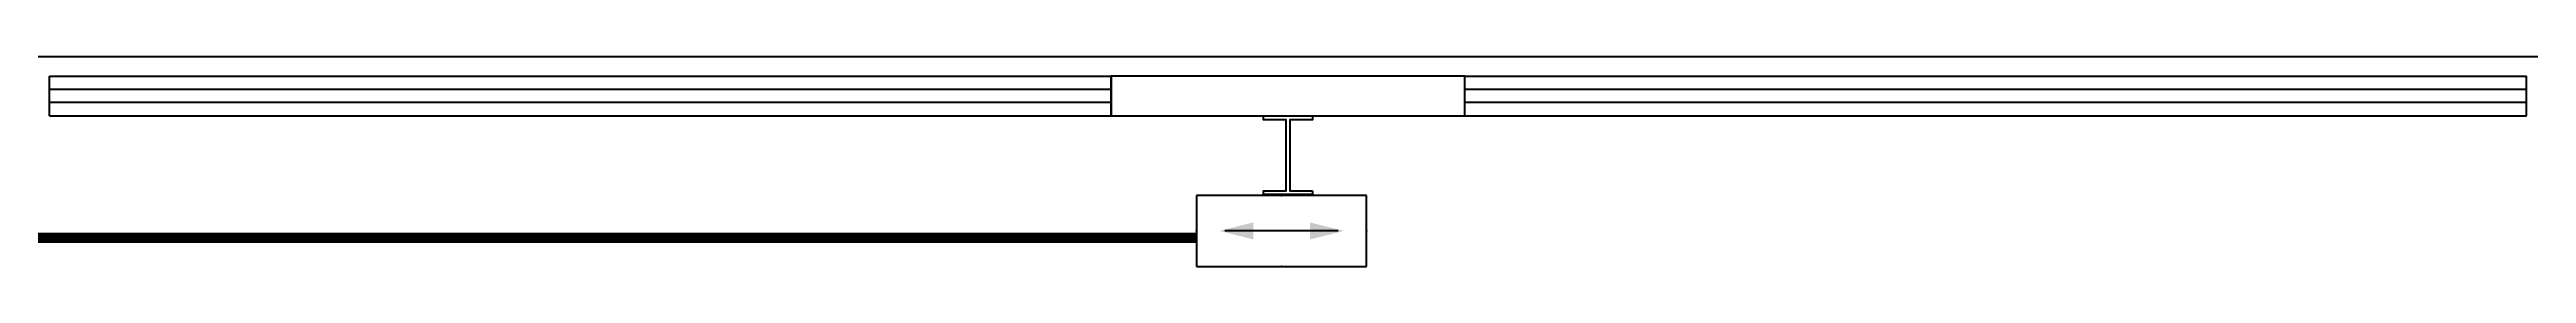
# Model space of a CAD drawing. Extents: x 12152 to 491505, y 111028 to 412681.
# Drawn here: x 178397 to 190997, y 213230 to 214294 of the extents above; entities that cross this region are included whole.
import ezdxf
from ezdxf.enums import TextEntityAlignment as Align

# ---------------------------------------------------------------- set-up
doc = ezdxf.new("R2010")
doc.units = 0
doc.header["$LTSCALE"] = 1000
doc.header["$MEASUREMENT"] = 0
doc.linetypes.add('DASH', pattern=[0.35, 0.25, -0.1])
for name, color, linetype in [('COLUMN', 9, 'Continuous'), ('EQUIP-照明', 3, 'Continuous'), ('TEL_TEXT', 7, 'Continuous'), ('WALL', 11, 'Continuous'), ('WINDOW', 4, 'Continuous'), ('WIRE-应急', 4, 'DASH'), ('图框(锁住)', 7, 'Continuous')]:
    doc.layers.add(name, color=color, linetype=linetype)
doc.styles.add('_TEL_DIM', font='SIMPLEX', dxfattribs={"width": 0.8, "height": 3.5, "bigfont": 'HZTXT'})

# ---------------------------------------------------------------- blocks, each defined once
blk = doc.blocks.new('$TCHSYS$WIN2D')
for p, q in [((-0.5, 0.5), (0.5, 0.5)), ((-0.5, 0.5), (-0.5, -0.5)), ((0.5, 0.5), (0.5, -0.5)), ((0.5, 0.1667), (-0.5, 0.1667)), ((0.5, -0.1667), (-0.5, -0.1667)), ((-0.5, -0.5), (0.5, -0.5))]:
    blk.add_line(p, q)
blk = doc.blocks.new('$equip$00001685')
for p, q in [((0.72, 0.6), (-0.72, 0.6)), ((-0.72, 0.6), (-0.72, 0)), ((0.72, 0), (0.72, 0.6)), ((-0.72, 0), (0.72, 0))]:
    blk.add_line(p, q)
at = {"color": 7}
blk.add_line((-0.48, 0.3), (0.48, 0.3), dxfattribs=at)
for p in [(0, 0.6), (-0.72, 0.3), (0.72, 0.3), (0, 0)]:
    blk.add_point(p)
for points in [[(-0.24, 0.228), (-0.528, 0.3), (-0.24, 0.372)], [(0.24, 0.228), (0.528, 0.3), (0.24, 0.372)]]:
    blk.add_solid(points)
at = {"layer": 'TEL_TEXT', "style": '_TEL_DIM', "flags": 1}
blk.add_attdef('A', text='', height=0.00002, dxfattribs=at).set_placement((0, 0), align=Align.MIDDLE_CENTER)

msp = doc.modelspace()

# ---------------------------------------------------------------- linework, layer by layer
at = {"layer": 'COLUMN', "color": 6}
msp.add_lwpolyline([(184822.1, 213614.2), (184822.1, 213594.2), (184572.1, 213594.2), (184572.1, 213614.2), (184687.1, 213614.2), (184687.1, 213974.2), (184572.1, 213974.2), (184572.1, 213994.2), (184822.1, 213994.2), (184822.1, 213974.2), (184707.1, 213974.2), (184707.1, 213614.2)], close=True, dxfattribs=at)
at = {"layer": 'WALL', "color": 0}
for p, q in [((185597.1, 214194.2), (183797.1, 214194.2)), ((183797.1, 214194.2), (183797.1, 213994.2)), ((185597.1, 213994.2), (185597.1, 214194.2)), ((183797.1, 213994.2), (185597.1, 213994.2))]:
    msp.add_line(p, q, dxfattribs=at)
at = {"layer": 'WIRE-应急', "linetype": 'DASH', "const_width": 52.5}
msp.add_lwpolyline([(177796.2, 213374.6), (184232.5, 213374.6)], dxfattribs=at)
at = {"layer": '图框(锁住)', "color": 0}
msp.add_lwpolyline([(168947.1, 214294.2), (200447.1, 214294.2)], dxfattribs=at)

# ---------------------------------------------------------------- block references
at = {"layer": 'EQUIP-照明'}
ref = msp.add_blockref('$equip$00001685', (184664.5, 213590.2), dxfattribs=dict(at, xscale=600, yscale=600, zscale=600, rotation=180))
ref.add_attrib('A', '双向疏散指示灯', dxfattribs={"layer": 'TEL_TEXT', "height": 0.012, "style": '_TEL_DIM'}).set_placement((184664.5, 213590.2), align=Align.MIDDLE_CENTER)
at = {"layer": 'WINDOW', "color": 0, "xscale": -5400, "yscale": 200, "zscale": -5400, "rotation": 180}
for p in [(181097.1, 214094.2), (188297.1, 214094.2)]:
    msp.add_blockref('$TCHSYS$WIN2D', p, dxfattribs=at)

doc.saveas('drawing.dxf')
